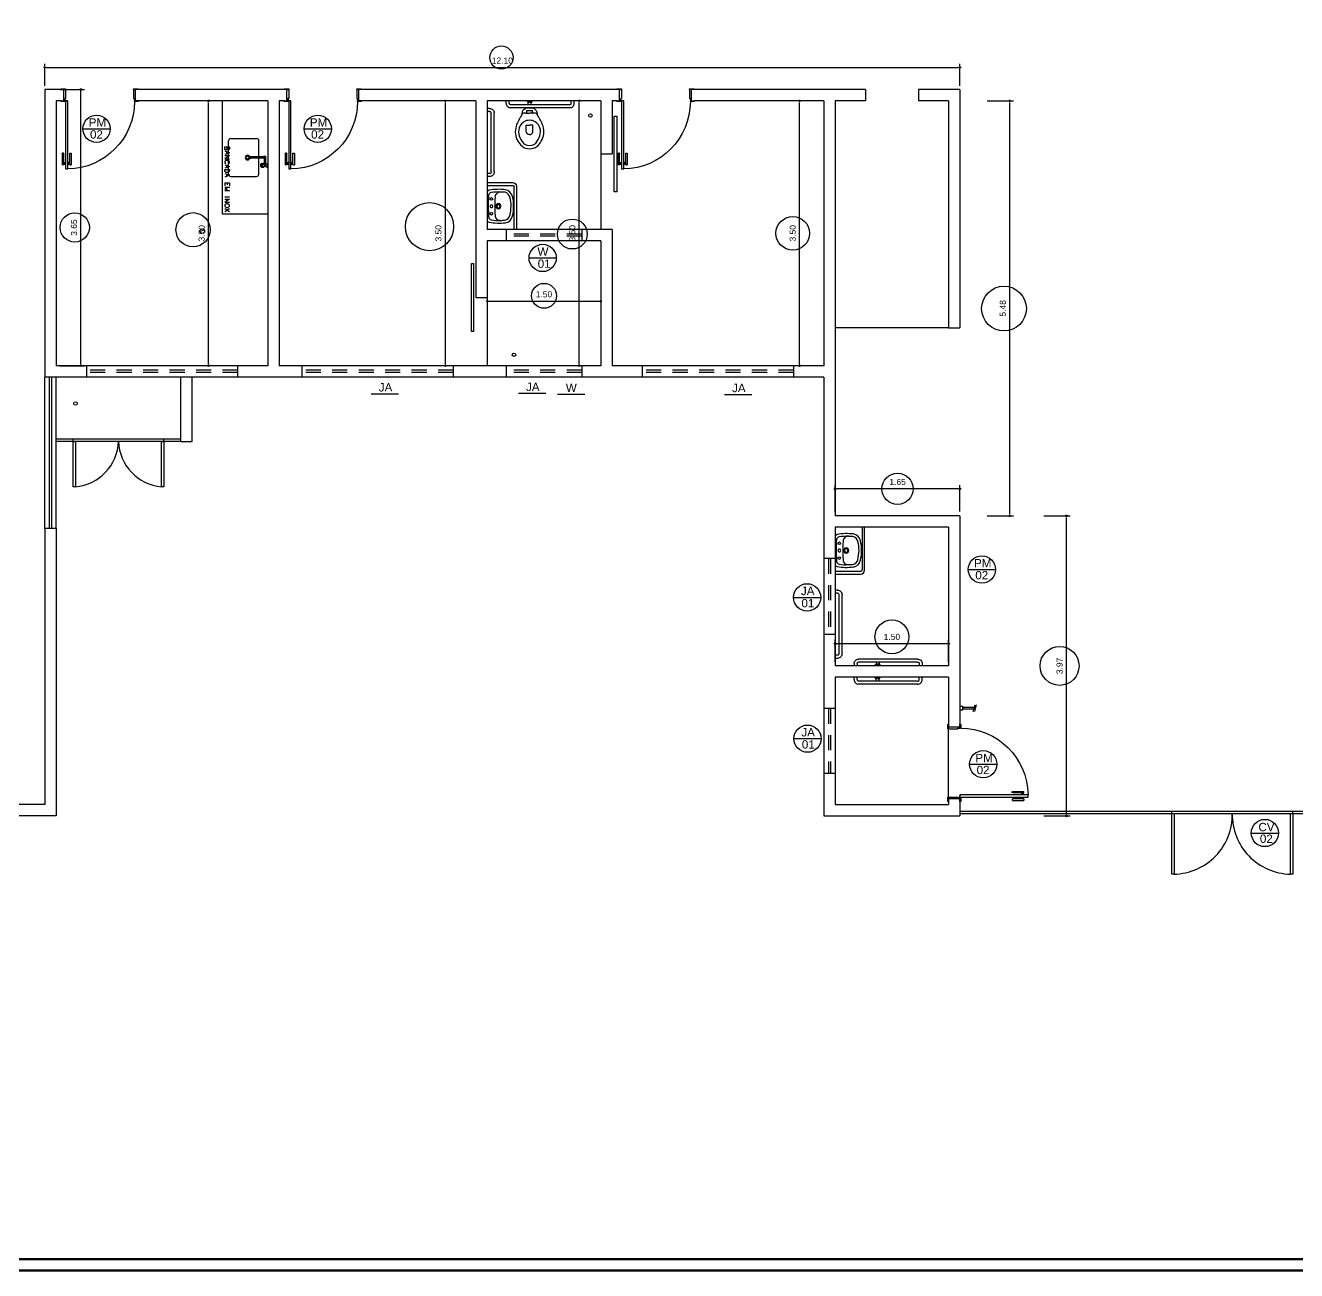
# Model space of a CAD drawing. Header units: millimetres. Extents: x 2125 to 3408, y 1171 to 1686.
# Drawn here: x 2140.07 to 2156.87, y 1437.1 to 1453.56 of the extents above; entities that cross this region are included whole.
import ezdxf
from ezdxf.enums import TextEntityAlignment as Align

# ---------------------------------------------------------------- set-up
doc = ezdxf.new("R2010")
doc.units = ezdxf.units.MM
doc.linetypes.add('CONTORNO_QUADRO_T', pattern=[0.35, 0.2, -0.15])
for name, color, linetype in [('APCOZ', 7, 'Continuous'), ('APCOZ-I', 251, 'Continuous'), ('at_Entity', 7, 'Continuous'), ('barras acess', 7, 'Continuous'), ('ESQUADRIA', 3, 'Continuous'), ('ESQUADRIAS', 7, 'Continuous'), ('Esquadrias portas', 7, 'Continuous'), ('Esquadrias_Portas', 2, 'Continuous'), ('JANELA2', 1, 'Continuous'), ('Layout_Equipamentos', 7, 'Continuous'), ('PAREDE', 4, 'Continuous'), ('SAN', 7, 'Continuous'), ('soleira piso', 7, 'Continuous'), ('TEXTO01', 7, 'Continuous'), ('TEXTO04', 6, 'Continuous')]:
    doc.layers.add(name, color=color, linetype=linetype)
doc.styles.add('ROMANS', font='arial.ttf')
doc.styles.get("Standard").update_dxf_attribs({"font": 'arial.ttf'})
doc.styles.add('TEXTO1', font='swissko.ttf', dxfattribs={"width": 0.6, "height": 0.1})
doc.dimstyles.new('ESCALA 50', dxfattribs={"dimtxt": 0.08, "dimasz": 0.02, "dimexe": 0.05, "dimexo": 0.05, "dimgap": 0.05, "dimtad": 1, "dimlfac": -10, "dimzin": 1, "dimdsep": 46, "dimtxsty": 'ROMANS', "dimblk1": 'PPC', "dimblk2": 'PPC', "dimsah": 1, "dimcen": 0.02, "dimclrd": 7, "dimclre": 7, "dimclrt": 3, "dimadec": 0, "dimazin": 0, "dimtfac": 1, "dimtix": 1, "dimtmove": 1, "dimatfit": 3, "dimldrblk": 'PPC', "dimfxl": 0, "dimtolj": 1, "dimtzin": 12, "dimarcsym": 0})

# ---------------------------------------------------------------- blocks, each defined once
blk = doc.blocks.new('P90_02')
at = {"layer": 'ESQUADRIAS', "color": 3, "linetype": 'Continuous'}
for p, q in [((-0.02, 0.77), (-0.02, 0.921)), ((0, 0.921), (0, 0.77)), ((0.023, 0.88), (0.023, 0.92)), ((0.057, 0.88), (0.057, 0.92)), ((0.08, 0.921), (0.08, 0.77)), ((0.1, 0.77), (0.1, 0.921)), ((-0.003, 0.767), (-0.017, 0.767)), ((0.083, 0.767), (0.097, 0.767))]:
    blk.add_line(p, q, dxfattribs=at)
at = {"layer": 'ESQUADRIAS', "color": 3}
for p, q in [((0, 0.921), (-0.02, 0.921)), ((0, 0.91), (0.023, 0.91)), ((0, 0.9), (0.023, 0.9)), ((0, 0.89), (0.023, 0.89)), ((0.023, 0.92), (0.025, 0.92)), ((0.023, 0.88), (0.025, 0.88)), ((0.057, 0.92), (0.055, 0.92)), ((0.057, 0.88), (0.055, 0.88)), ((0.08, 0.91), (0.057, 0.91)), ((0.08, 0.9), (0.057, 0.9)), ((0.08, 0.89), (0.057, 0.89)), ((0.08, 0.921), (0.1, 0.921))]:
    blk.add_line(p, q, dxfattribs=at)
at = {"layer": 'ESQUADRIAS', "color": 2}
for p, q in [((0.025, 0.075), (0.025, 0.975)), ((0.025, 0.975), (0.055, 0.975)), ((0.055, 0.975), (0.055, 0.075)), ((0.055, 0.075), (0.025, 0.075))]:
    blk.add_line(p, q, dxfattribs=at)
at = {"layer": 'ESQUADRIAS'}
for p, q in [((0.016, 0.059), (0.016, 0.062)), ((0.032, 0.074), (0.029, 0.074))]:
    blk.add_line(p, q, dxfattribs=at)
at = {"layer": 'ESQUADRIAS', "color": 3}
for points in [[(0.015, 0.085), (-0.035, 0.085), (-0.035, 0.075), (0.015, 0.075)], [(0.985, 0.085), (0.935, 0.085), (0.935, 0.075), (0.985, 0.075)], [(0.025, -0.075), (0, -0.075), (-0.035, -0.075), (-0.035, -0.085), (0.025, -0.085)], [(0.985, -0.075), (0.925, -0.075), (0.925, -0.085), (0.985, -0.085)]]:
    blk.add_lwpolyline(points, close=True, dxfattribs=at)
at = {"layer": 'ESQUADRIAS', "color": 2}
for points in [[(0.025, 0.045), (0.015, 0.045), (0.015, 0.075), (0, 0.075), (0, -0.075), (0.025, -0.075)], [(0.925, 0.045), (0.935, 0.045), (0.935, 0.075), (0.95, 0.075), (0.95, -0.075), (0.925, -0.075)]]:
    blk.add_lwpolyline(points, close=True, dxfattribs=at)
at = {"layer": 'ESQUADRIAS', "color": 1}
for points in [[(0.016, 0.071, -0.236068), (0.015, 0.073), (0.015, 0.07), (0.015, 0.05), (0.016, 0.05)], [(0.02, 0.074, 0.236068), (0.017, 0.075), (0.02, 0.075), (0.04, 0.075), (0.04, 0.074)]]:
    blk.add_lwpolyline(points, format="xyb", close=True, dxfattribs=at)
at = {"layer": 'ESQUADRIAS'}
for points in [[(0.017, 0.063), (0.016, 0.062), (0.016, 0.062)], [(0.017, 0.058), (0.016, 0.059), (0.016, 0.059)], [(0.017, 0.06), (0.017, 0.06), (0.017, 0.058), (0.017, 0.058), (0.017, 0.063), (0.017, 0.063), (0.017, 0.06), (0.017, 0.06)], [(0.028, 0.073), (0.029, 0.074), (0.029, 0.074)], [(0.03, 0.073), (0.03, 0.073), (0.033, 0.073), (0.033, 0.073), (0.028, 0.073), (0.028, 0.073), (0.03, 0.073), (0.03, 0.073)], [(0.033, 0.073), (0.032, 0.074), (0.032, 0.074)]]:
    blk.add_lwpolyline(points, dxfattribs=at)
at = {"layer": 'ESQUADRIAS', "color": 1}
blk.add_circle((0.017, 0.073), 0.0025, dxfattribs=at)
at = {"layer": 'ESQUADRIAS'}
blk.add_arc((0.043, 0.083), 0.892, 0.1295, 89.2231, dxfattribs=at)
at = {"layer": 'ESQUADRIAS', "color": 3, "linetype": 'Continuous'}
for centre, start, end in [((-0.017, 0.77), 180, 260.5377), ((-0.003, 0.77), 260.5377, 360), ((0.083, 0.77), 180, 279.4623), ((0.097, 0.77), 279.4623, 0)]:
    blk.add_arc(centre, 0.003, start, end, dxfattribs=at)
blk = doc.blocks.new('new block5')
at = {"layer": 'barras acess', "color": 0}
for p, q in [((-0.391, 0.04), (0.391, 0.04)), ((-0.391, 0), (0.391, 0)), ((-0.452, -0.02), (-0.452, -0.051)), ((-0.412, -0.02), (-0.412, -0.051)), ((0.408, -0.02), (0.408, -0.051)), ((0.448, -0.02), (0.448, -0.051))]:
    blk.add_line(p, q, dxfattribs=at)
for centre, radius, start, end in [((-0.392, -0.02), 0.06, 88.8662, 180.134), ((-0.392, -0.02), 0.0201, 87.1138, 179.9486), ((0.39, -0.018), 0.0579, 357.6185, 90.9862), ((0.39, -0.018), 0.0181, 353.5362, 89.508)]:
    blk.add_arc(centre, radius, start, end, dxfattribs=at)
blk = doc.blocks.new('new block6')
at = {"layer": 'at_Entity', "color": 0}
for p, q in [((-0.032, -0.011), (-0.032, 0)), ((0.03, -0.008), (0.03, 0)), ((0.03, -0.008), (-0.032, -0.008)), ((-0.021, -0.051), (-0.021, -0.021)), ((0.019, -0.021), (-0.021, -0.021)), ((0.019, -0.051), (0.019, -0.021))]:
    blk.add_line(p, q, dxfattribs=at)
for centre, radius, start, end in [((-0.018, -0.008), 0.0136, 186.9665, 257.5809), ((0.016, -0.008), 0.0138, 280.9359, 356.4443)]:
    blk.add_arc(centre, radius, start, end, dxfattribs=at)
blk = doc.blocks.new('new block7')
at = {"layer": 'Layout_Equipamentos'}
for p, q in [((0, 0.051), (0.032, 0.051)), ((0.032, 0), (0, 0)), ((0.032, 0.051), (0.032, 0)), ((0.032, 0.04), (0.212, 0.04)), ((0.205, 0.011), (0.032, 0.011)), ((0.176, -0.019), (0.199, 0.07)), ((0.197, -0.019), (0.22, 0.07))]:
    blk.add_line(p, q, dxfattribs=at)
blk = doc.blocks.new('P-9-S')
at = {"layer": 'SAN'}
for points in [[(0.045, -0.13), (0.08, -0.13, -0.269143), (0.098, -0.14), (0.099, -0.143, 0.044891), (0.1, -0.143), (0.12, -0.18, -0.036783), (0.132, -0.2, -0.0196), (0.153, -0.24, -0.056836), (0.178, -0.3, -0.089116), (0.188, -0.4, -0.095425), (0.155, -0.5, -0.091656), (0.1, -0.566, -0.16072), (0, -0.6, -0.16072), (-0.1, -0.566, -0.091656), (-0.155, -0.5, -0.095425), (-0.188, -0.4, -0.089116), (-0.178, -0.3, -0.056836), (-0.153, -0.24, -0.0196), (-0.132, -0.2, -0.036783), (-0.12, -0.18), (-0.1, -0.143, 0.044891), (-0.099, -0.143), (-0.098, -0.14, -0.269143), (-0.08, -0.13), (-0.045, -0.13)], [(0.099, -0.143, -0.047116), (0.099, -0.142), (0.095, -0.113, 0.305161), (0.04, -0.06, 0.049506), (0, -0.056, 0.049506), (-0.04, -0.06, 0.305161), (-0.095, -0.113), (-0.099, -0.142, -0.047116), (-0.099, -0.143)], [(0.045, -0.13, -0.414214), (0.035, -0.12), (0.035, -0.107, -0.226163), (0.038, -0.102, 0.733322), (0.035, -0.095), (0, -0.095), (-0.035, -0.095, 0.733322), (-0.038, -0.102, -0.226163), (-0.035, -0.107), (-0.035, -0.12, -0.414214), (-0.045, -0.13)], [(0, -0.412, -0.394755), (-0.045, -0.368), (-0.045, -0.288), (0, -0.288)], [(0, -0.412, 0.394755), (0.045, -0.368), (0.045, -0.288), (0, -0.288)]]:
    blk.add_lwpolyline(points, format="xyb", dxfattribs=at)
for points in [[(-0.045, -0.13), (0, -0.13)], [(0.045, -0.13), (0, -0.13)]]:
    blk.add_lwpolyline(points, dxfattribs=at)
blk.add_lwpolyline([(-0.128, -0.3, -0.278895), (0, -0.222, -0.278895), (0.128, -0.3, -0.167831), (0.142, -0.4, -0.098952), (0.102, -0.5, -0.247323), (0, -0.557, -0.247323), (-0.102, -0.5, -0.098952), (-0.142, -0.4, -0.167831)], format="xyb", close=True, dxfattribs=at)
at = {"flags": 3}
blk.add_attdef('CODIGO', text='', height=0.024, dxfattribs=at).set_placement((0, 0), align=Align.MIDDLE)
blk = doc.blocks.new('new block8')
at = {"layer": 'at_Entity', "color": 0}
for p, q in [((0, 0), (-0.339, 0)), ((0, 0.04), (-0.337, 0.04))]:
    blk.add_line(p, q, dxfattribs=at)
at = {"layer": 'at_Entity', "color": 7}
for p, q in [((-0.387, -0.01), (-0.387, -0.58)), ((-0.356, -0.58), (-0.356, -0.017))]:
    blk.add_line(p, q, dxfattribs=at)
at = {"layer": 'at_Entity'}
blk.add_arc((-0.337, -0.01), 0.05, 90, 180, dxfattribs=at)
at = {"layer": 'at_Entity', "color": 7}
blk.add_arc((-0.338, -0.017), 0.0172, 91.789, 179.0886, dxfattribs=at)
blk = doc.blocks.new('new block12')
at = {"layer": 'at_Entity', "color": 0}
for p, q in [((-0.19, 0), (0, 0)), ((-0.114, 0.055), (-0.108, 0.066)), ((-0.108, 0.042), (-0.114, 0.055)), ((-0.108, 0.066), (-0.097, 0.072)), ((-0.097, 0.036), (-0.108, 0.042)), ((-0.097, 0.072), (-0.085, 0.066)), ((-0.085, 0.042), (-0.097, 0.036)), ((-0.085, 0.066), (-0.08, 0.055)), ((-0.08, 0.055), (-0.085, 0.042)), ((-0.063, 0), (0.125, 0)), ((0, 0), (0.193, 0)), ((0.083, 0.055), (0.087, 0.066)), ((0.087, 0.042), (0.083, 0.055)), ((0.087, 0.066), (0.099, 0.072)), ((0.099, 0.036), (0.087, 0.042)), ((0.099, 0.072), (0.11, 0.066)), ((0.11, 0.042), (0.099, 0.036)), ((0.11, 0.066), (0.116, 0.055)), ((0.116, 0.055), (0.11, 0.042))]:
    blk.add_line(p, q, dxfattribs=at)
for centre, radius, start, end in [((-0.012, -0.125), 0.474, 88.698, 104.4219), ((0.01, -0.125), 0.474, 75.6368, 91.3415), ((0.53, 0.153), 0.754, 173.4134, 189.6929), ((-0.104, 0.219), 0.117, 102.514, 169.9443), ((0.425, 0.149), 0.614, 177.3231, 189.2415), ((0.123, 0.188), 0.311, 171.3221, 181.8265), ((-0.117, 0.174), 0.0716, 176.6025, 219.5997), ((-0.102, 0.216), 0.0847, 102.9461, 167.2809), ((0.014, -0.261), 0.577, 91.3524, 103.5038), ((-0.001, 0.147), 0.0349, 90, 149.9929), ((-0.001, 0.147), 0.0222, 90, 180), ((-0.001, 0.147), 0.0349, 29.9968, 89.9993), ((-0.001, 0.147), 0.0222, 360, 90), ((-0.013, -0.257), 0.572, 76.4579, 88.6966), ((0.105, 0.222), 0.0784, 8.4194, 78.3837), ((0.108, 0.225), 0.111, 7.7196, 79.5925), ((0.108, 0.173), 0.0781, 324.6525, 2.8394), ((-0.262, 0.132), 0.45, 349.782, 5.7972), ((-0.133, 0.188), 0.319, 357.9946, 8.1696), ((-0.531, 0.154), 0.753, 350.2791, 6.5765), ((-0.165, 0.045), 0.0522, 200.5417, 238.93), ((-0.143, 0.057), 0.0385, 188.7558, 265.6127), ((-0.121, 0.171), 0.0667, 220.3438, 269.4487), ((-0.007, 1.728), 1.716, 265.3753, 270.2103), ((0.002, 1.574), 1.475, 265.1896, 269.9391), ((-0.001, 0.147), 0.0349, 150.0032, 209.9968), ((-0.001, 0.147), 0.0349, 209.9968, 269.9993), ((-0.001, 0.147), 0.0222, 180, 270), ((-0.001, 0.056), 0.018, 150.0128, 209.9872), ((-0.001, 0.056), 0.018, 90, 150.0398), ((-0.001, 0.056), 0.018, 210.0191, 270.0367), ((-0.001, 0.147), 0.0222, 270.0097, 360), ((-0.001, 0.147), 0.0349, 270, 329.9929), ((-0.001, 1.452), 1.353, 270.0208, 275.0951), ((-0.001, 0.056), 0.018, 30.0191, 90.0367), ((-0.001, 0.056), 0.018, 270, 330.0398), ((-0.001, 1.892), 1.879, 270, 274.4144), ((-0.001, 0.056), 0.018, 330.0128, 29.9872), ((-0.001, 0.147), 0.0349, 330.0032, 29.9968), ((0.123, 0.168), 0.0631, 266.7732, 320.7547), ((0.141, 0.059), 0.0402, 273.114, 350.3928), ((0.174, 0.034), 0.0386, 297.8673, 348.5693)]:
    blk.add_arc(centre, radius, start, end, dxfattribs=at)
blk = doc.blocks.new('new block17')
at = {"layer": 'APCOZ'}
for p, q in [((0.544, 0.759), (0.373, 0.759)), ((0.544, 0.739), (0.373, 0.739)), ((0.519, 0.672), (0.541, 0.672)), ((0.548, 0.735), (0.548, 0.67)), ((0.568, 0.735), (0.568, 0.665)), ((0.577, 0.665), (0.599, 0.676)), ((0.519, 0.622), (0.541, 0.622)), ((0.577, 0.63), (0.553, 0.63)), ((0.577, 0.665), (0.568, 0.665)), ((0.577, 0.63), (0.599, 0.619))]:
    blk.add_line(p, q, dxfattribs=at)
at = {"layer": 'APCOZ', "linetype": 'Continuous'}
for points in [[(0.519, 0.672, 0), (0.515, 0.672, 0), (0.512, 0.671, 0), (0.51, 0.668, 0), (0.507, 0.666, 0), (0.505, 0.662, 0), (0.503, 0.658, 0), (0.502, 0.654, 0), (0.502, 0.65, 0), (0.502, 0.645, 0), (0.502, 0.641, 0), (0.503, 0.636, 0), (0.505, 0.633, 0), (0.507, 0.629, 0), (0.51, 0.626, 0), (0.512, 0.624, 0), (0.515, 0.623, 0), (0.519, 0.622, 0)], [(0.548, 0.67, 0), (0.547, 0.671, 0), (0.545, 0.672, 0), (0.544, 0.672, 0), (0.542, 0.672, 0), (0.541, 0.672, 0)], [(0.541, 0.622, 0), (0.543, 0.623, 0), (0.546, 0.624, 0), (0.549, 0.625, 0), (0.551, 0.627, 0), (0.553, 0.63, 0)]]:
    blk.add_polyline3d(points, dxfattribs=at)
at = {"layer": 'APCOZ'}
for centre, radius, start, end in [((0.368, 0.749), 0.0112, 63.7208, 296.2792), ((0.558, 0.749), 0.0173, 125.4187, 144.5813), ((0.558, 0.749), 0.0173, 215.4187, 234.5813), ((0.558, 0.749), 0.0173, 54.5813, 125.4187), ((0.558, 0.749), 0.0173, 305.4187, 54.5813)]:
    blk.add_arc(centre, radius, start, end, dxfattribs=at)
at = {"layer": 'APCOZ-I'}
for p, q in [((0.373, 0.759), (0.368, 0.759)), ((0.373, 0.739), (0.368, 0.739)), ((0.562, 0.759), (0.544, 0.759)), ((0.562, 0.739), (0.544, 0.739)), ((0.533, 0.663), (0.554, 0.663)), ((0.533, 0.632), (0.554, 0.632)), ((0.568, 0.665), (0.553, 0.665)), ((0.577, 0.63), (0.577, 0.665))]:
    blk.add_line(p, q, dxfattribs=at)
at = {"layer": 'APCOZ-I', "linetype": 'Continuous'}
for points in [[(0.532, 0.664, 0), (0.53, 0.667, 0), (0.528, 0.669, 0), (0.525, 0.671, 0), (0.522, 0.672, 0), (0.519, 0.672, 0)], [(0.515, 0.628, 0), (0.518, 0.628, 0), (0.52, 0.63, 0), (0.522, 0.631, 0), (0.523, 0.634, 0), (0.525, 0.637, 0), (0.525, 0.641, 0), (0.526, 0.644, 0), (0.526, 0.648, 0), (0.526, 0.652, 0), (0.525, 0.656, 0), (0.524, 0.659, 0), (0.522, 0.662, 0), (0.521, 0.664, 0), (0.519, 0.666, 0), (0.517, 0.667, 0), (0.514, 0.667, 0), (0.512, 0.666, 0), (0.51, 0.664, 0), (0.509, 0.662, 0), (0.507, 0.659, 0), (0.506, 0.656, 0), (0.505, 0.652, 0), (0.505, 0.648, 0), (0.505, 0.644, 0), (0.505, 0.641, 0), (0.506, 0.637, 0), (0.508, 0.634, 0), (0.509, 0.631, 0), (0.511, 0.63, 0), (0.513, 0.628, 0), (0.515, 0.628, 0)], [(0.519, 0.622, 0), (0.522, 0.623, 0), (0.525, 0.624, 0), (0.527, 0.625, 0), (0.53, 0.628, 0), (0.532, 0.631, 0)], [(0.553, 0.665, 0), (0.552, 0.666, 0), (0.551, 0.667, 0), (0.55, 0.668, 0), (0.549, 0.669, 0), (0.548, 0.67, 0)], [(0.554, 0.664, 0), (0.554, 0.664, 0), (0.554, 0.664, 0), (0.554, 0.665, 0), (0.553, 0.665, 0), (0.553, 0.665, 0)], [(0.553, 0.63, 0), (0.553, 0.63, 0), (0.554, 0.63, 0), (0.554, 0.631, 0), (0.554, 0.631, 0), (0.554, 0.631, 0)]]:
    blk.add_polyline3d(points, dxfattribs=at)
at = {"layer": 'APCOZ-I'}
for centre, radius, start, end in [((0.368, 0.749), 0.01, 90, 270), ((0.435, 0.749), 0.0233, 334.5555, 25.4445), ((0.558, 0.749), 0.0173, 234.5813, 305.4187), ((0.558, 0.749), 0.0126, 232.2518, 127.7482), ((0.541, 0.749), 0.0233, 334.5555, 25.4445), ((0.874, 0.647), 0.279, 174.3752, 185.6248), ((0.562, 0.647), 0.0335, 153.9749, 206.0251), ((0.531, 0.663), 0.002, 333.9749, 32.1559), ((0.531, 0.632), 0.002, 327.8441, 26.0251), ((0.607, 0.647), 0.0549, 164.3139, 195.6861), ((0.552, 0.663), 0.002, 344.314, 31.5675), ((0.552, 0.632), 0.002, 328.4325, 15.6861), ((0.648, 0.647), 0.0816, 167.5382, 192.4618)]:
    blk.add_arc(centre, radius, start, end, dxfattribs=at)
at = {"layer": 'at_Entity', "color": 0}
for p, q in [((0, 0), (0, 1.498)), ((0.029, 0.864), (0.029, 0.891)), ((0.029, 0.891), (0.09, 0.891)), ((0.031, 0.855), (0.029, 0.864)), ((0.035, 0.851), (0.031, 0.855)), ((0.039, 0.849), (0.035, 0.851)), ((0.05, 0.849), (0.039, 0.849)), ((0.054, 0.851), (0.05, 0.849)), ((0.058, 0.855), (0.054, 0.851)), ((0.061, 0.864), (0.058, 0.855)), ((0.061, 0.864), (0.061, 0.891)), ((0.065, 0.855), (0.061, 0.864)), ((0.067, 0.851), (0.065, 0.855)), ((0.073, 0.849), (0.067, 0.851)), ((0.08, 0.849), (0.073, 0.849)), ((0.078, 0.529), (0.078, 0.969)), ((0.084, 0.851), (0.08, 0.849)), ((0.088, 0.855), (0.084, 0.851)), ((0.09, 0.864), (0.088, 0.855)), ((0.09, 0.891), (0.09, 0.864)), ((0.108, 0.999), (0.449, 0.999)), ((0.478, 0.759), (0.478, 0.969)), ((0.029, 0.836), (0.09, 0.813)), ((0.09, 0.813), (0.029, 0.79)), ((0.029, 0.775), (0.09, 0.775)), ((0.09, 0.775), (0.029, 0.733)), ((0.029, 0.733), (0.09, 0.733)), ((0.031, 0.701), (0.029, 0.695)), ((0.029, 0.695), (0.029, 0.682)), ((0.029, 0.682), (0.031, 0.676)), ((0.037, 0.705), (0.031, 0.701)), ((0.031, 0.676), (0.037, 0.669)), ((0.044, 0.709), (0.037, 0.705)), ((0.052, 0.712), (0.044, 0.709)), ((0.05, 0.828), (0.05, 0.798)), ((0.067, 0.712), (0.052, 0.712)), ((0.075, 0.709), (0.067, 0.712)), ((0.082, 0.705), (0.075, 0.709)), ((0.088, 0.701), (0.082, 0.705)), ((0.082, 0.669), (0.088, 0.676)), ((0.09, 0.695), (0.088, 0.701)), ((0.088, 0.676), (0.09, 0.682)), ((0.09, 0.682), (0.09, 0.695)), ((0.478, 0.529), (0.478, 0.739)), ((0.029, 0.654), (0.09, 0.631)), ((0.09, 0.631), (0.029, 0.608)), ((0.029, 0.593), (0.09, 0.593)), ((0.029, 0.572), (0.029, 0.593)), ((0.031, 0.563), (0.029, 0.572)), ((0.029, 0.54), (0.09, 0.515)), ((0.09, 0.515), (0.029, 0.491)), ((0.037, 0.557), (0.031, 0.563)), ((0.037, 0.669), (0.044, 0.667)), ((0.044, 0.555), (0.037, 0.557)), ((0.052, 0.551), (0.044, 0.555)), ((0.05, 0.646), (0.05, 0.616)), ((0.05, 0.53), (0.05, 0.5)), ((0.067, 0.551), (0.052, 0.551)), ((0.075, 0.555), (0.067, 0.551)), ((0.075, 0.667), (0.082, 0.669)), ((0.082, 0.557), (0.075, 0.555)), ((0.088, 0.563), (0.082, 0.557)), ((0.09, 0.572), (0.088, 0.563)), ((0.09, 0.593), (0.09, 0.572)), ((0.029, 0.415), (0.09, 0.415)), ((0.029, 0.415), (0.029, 0.375)), ((0.029, 0.358), (0.09, 0.358)), ((0.09, 0.358), (0.029, 0.335)), ((0.061, 0.415), (0.061, 0.39)), ((0.09, 0.415), (0.09, 0.375)), ((0.108, 0.499), (0.449, 0.499)), ((0.029, 0.335), (0.09, 0.31)), ((0.09, 0.31), (0.029, 0.31)), ((0.09, 0.225), (0.029, 0.225)), ((0.029, 0.199), (0.09, 0.199)), ((0.09, 0.199), (0.029, 0.159)), ((0.599, 0), (0, 0)), ((0.029, 0.159), (0.09, 0.159)), ((0.031, 0.125), (0.029, 0.119)), ((0.029, 0.119), (0.029, 0.108)), ((0.029, 0.108), (0.031, 0.102)), ((0.09, 0.073), (0.029, 0.03)), ((0.09, 0.03), (0.029, 0.073)), ((0.037, 0.132), (0.031, 0.125)), ((0.031, 0.102), (0.037, 0.096)), ((0.044, 0.134), (0.037, 0.132)), ((0.037, 0.096), (0.044, 0.094)), ((0.052, 0.138), (0.044, 0.134)), ((0.044, 0.094), (0.052, 0.089)), ((0.067, 0.138), (0.052, 0.138)), ((0.052, 0.089), (0.067, 0.089)), ((0.075, 0.134), (0.067, 0.138)), ((0.067, 0.089), (0.075, 0.094)), ((0.082, 0.132), (0.075, 0.134)), ((0.075, 0.094), (0.082, 0.096)), ((0.088, 0.125), (0.082, 0.132)), ((0.082, 0.096), (0.088, 0.102)), ((0.09, 0.119), (0.088, 0.125)), ((0.088, 0.102), (0.09, 0.108)), ((0.09, 0.108), (0.09, 0.119))]:
    blk.add_line(p, q, dxfattribs=at)
for centre, radius, start, end in [((0.107, 0.97), 0.0289, 88.5161, 181.4839), ((0.451, 0.972), 0.0273, 354.9724, 95.0276), ((0.329, 0.748), 0.0307, 90, 180), ((0.329, 0.748), 0.0307, 180, 270), ((0.329, 0.748), 0.018, 90, 180), ((0.329, 0.748), 0.018, 180, 270), ((0.329, 0.748), 0.0307, 360, 90), ((0.329, 0.748), 0.018, 360, 90), ((0.329, 0.748), 0.018, 270, 0), ((0.329, 0.748), 0.0307, 270, 0), ((0.107, 0.528), 0.0289, 178.5159, 271.4841), ((0.448, 0.53), 0.0307, 270, 0)]:
    blk.add_arc(centre, radius, start, end, dxfattribs=at)
blk = doc.blocks.new('PPC')
at = {"color": 2}
blk.add_circle((0, 0), 0.5, dxfattribs=at)
blk = doc.blocks.new('*D1369')
at = {"color": 7, "lineweight": -2, "transparency": 16777216}
for p, q in [((2153.532, 1447.077), (2153.882, 1447.077)), ((2153.832, 1443.131), (2153.832, 1447.057)), ((2153.532, 1443.111), (2153.882, 1443.111))]:
    blk.add_line(p, q, dxfattribs=at)
at = {"layer": 'DEFPOINTS', "color": 0, "transparency": 16777216}
for p in [(2152.424, 1447.077), (2153.832, 1447.077), (2152.424, 1443.111)]:
    blk.add_point(p, dxfattribs=at)
at = {"color": 7, "lineweight": -2, "transparency": 16777216, "xscale": 0.02, "yscale": 0.02, "zscale": 0.02}
for p, rotation in [((2153.832, 1447.077), 90), ((2153.832, 1443.111), 270)]:
    blk.add_blockref('PPC', p, dxfattribs=dict(at, rotation=rotation))
at = {"color": 3, "transparency": 16777216, "insert": (2153.741, 1445.094), "char_height": 0.08, "attachment_point": 5, "rotation": 90, "style": 'ROMANS'}
blk.add_mtext('\\A1;3.97', dxfattribs=at)
blk = doc.blocks.new('*D1370')
at = {"color": 7, "lineweight": -2, "transparency": 16777216}
for p, q in [((2150.774, 1447.133), (2150.774, 1447.483)), ((2152.404, 1447.433), (2150.794, 1447.433)), ((2152.424, 1447.133), (2152.424, 1447.483))]:
    blk.add_line(p, q, dxfattribs=at)
at = {"layer": 'DEFPOINTS', "color": 0, "transparency": 16777216}
for p in [(2150.774, 1447.433), (2150.774, 1447.077), (2152.424, 1447.077)]:
    blk.add_point(p, dxfattribs=at)
at = {"color": 7, "lineweight": -2, "transparency": 16777216, "xscale": 0.02, "yscale": 0.02, "zscale": 0.02, "rotation": 180}
blk.add_blockref('PPC', (2150.774, 1447.433), dxfattribs=at)
at = {"color": 7, "lineweight": -2, "transparency": 16777216, "xscale": 0.02, "yscale": 0.02, "zscale": 0.02}
blk.add_blockref('PPC', (2152.424, 1447.433), dxfattribs=at)
at = {"color": 3, "transparency": 16777216, "insert": (2151.599, 1447.524), "char_height": 0.08, "attachment_point": 5, "style": 'ROMANS'}
blk.add_mtext('\\A1;1.65', dxfattribs=at)
blk = doc.blocks.new('*D1371')
at = {"color": 7, "lineweight": -2, "transparency": 16777216}
for p, q in [((2152.782, 1452.561), (2153.132, 1452.561)), ((2153.082, 1447.097), (2153.082, 1452.541)), ((2152.782, 1447.077), (2153.132, 1447.077))]:
    blk.add_line(p, q, dxfattribs=at)
at = {"layer": 'DEFPOINTS', "color": 0, "transparency": 16777216}
for p in [(2150.774, 1452.561), (2153.082, 1452.561), (2150.774, 1447.077)]:
    blk.add_point(p, dxfattribs=at)
at = {"color": 7, "lineweight": -2, "transparency": 16777216, "xscale": 0.02, "yscale": 0.02, "zscale": 0.02}
for p, rotation in [((2153.082, 1452.561), 90), ((2153.082, 1447.077), 270)]:
    blk.add_blockref('PPC', p, dxfattribs=dict(at, rotation=rotation))
at = {"color": 3, "transparency": 16777216, "insert": (2152.991, 1449.819), "char_height": 0.08, "attachment_point": 5, "rotation": 90, "style": 'ROMANS'}
blk.add_mtext('\\A1;5.48', dxfattribs=at)
blk = doc.blocks.new('*D1401')
at = {"color": 7, "lineweight": -2, "transparency": 16777216}
for p, q in [((2140.524, 1452.711), (2140.851, 1452.711)), ((2140.801, 1449.081), (2140.801, 1452.691)), ((2140.524, 1449.061), (2140.851, 1449.061))]:
    blk.add_line(p, q, dxfattribs=at)
at = {"layer": 'DEFPOINTS', "color": 0, "transparency": 16777216}
for p in [(2140.474, 1452.711), (2140.801, 1452.711), (2140.474, 1449.061)]:
    blk.add_point(p, dxfattribs=at)
at = {"color": 7, "lineweight": -2, "transparency": 16777216, "xscale": 0.02, "yscale": 0.02, "zscale": 0.02}
for p, rotation in [((2140.801, 1452.711), 90), ((2140.801, 1449.061), 270)]:
    blk.add_blockref('PPC', p, dxfattribs=dict(at, rotation=rotation))
at = {"color": 3, "transparency": 16777216, "insert": (2140.711, 1450.886), "char_height": 0.08, "attachment_point": 5, "rotation": 90, "style": 'ROMANS'}
blk.add_mtext('\\A1;3.65', dxfattribs=at)
blk = doc.blocks.new('*D1402')
at = {"color": 7, "lineweight": -2, "transparency": 16777216}
for p, q in [((2142.789, 1452.561), (2142.439, 1452.561)), ((2142.489, 1449.081), (2142.489, 1452.541)), ((2142.789, 1449.061), (2142.439, 1449.061))]:
    blk.add_line(p, q, dxfattribs=at)
at = {"layer": 'DEFPOINTS', "color": 0, "transparency": 16777216}
for p in [(2142.489, 1452.561), (2143.274, 1452.561), (2143.274, 1449.061)]:
    blk.add_point(p, dxfattribs=at)
at = {"color": 7, "lineweight": -2, "transparency": 16777216, "xscale": 0.02, "yscale": 0.02, "zscale": 0.02}
for p, rotation in [((2142.489, 1452.561), 90), ((2142.489, 1449.061), 270)]:
    blk.add_blockref('PPC', p, dxfattribs=dict(at, rotation=rotation))
at = {"color": 3, "transparency": 16777216, "insert": (2142.398, 1450.811), "char_height": 0.08, "attachment_point": 5, "rotation": 90, "style": 'ROMANS'}
blk.add_mtext('\\A1;3.50', dxfattribs=at)
blk = doc.blocks.new('*D1403')
at = {"color": 7, "lineweight": -2, "transparency": 16777216}
for p, q in [((2145.92, 1452.561), (2145.57, 1452.561)), ((2145.62, 1449.081), (2145.62, 1452.541)), ((2145.92, 1449.061), (2145.57, 1449.061))]:
    blk.add_line(p, q, dxfattribs=at)
at = {"layer": 'DEFPOINTS', "color": 0, "transparency": 16777216}
for p in [(2145.62, 1452.561), (2146.174, 1452.561), (2146.174, 1449.061)]:
    blk.add_point(p, dxfattribs=at)
at = {"color": 7, "lineweight": -2, "transparency": 16777216, "xscale": 0.02, "yscale": 0.02, "zscale": 0.02}
for p, rotation in [((2145.62, 1452.561), 90), ((2145.62, 1449.061), 270)]:
    blk.add_blockref('PPC', p, dxfattribs=dict(at, rotation=rotation))
at = {"color": 3, "transparency": 16777216, "insert": (2145.529, 1450.811), "char_height": 0.08, "attachment_point": 5, "rotation": 90, "style": 'ROMANS'}
blk.add_mtext('\\A1;3.50', dxfattribs=at)
blk = doc.blocks.new('*D1404')
at = {"color": 7, "lineweight": -2, "transparency": 16777216}
for p, q in [((2147.624, 1452.561), (2147.34, 1452.561)), ((2147.39, 1449.081), (2147.39, 1452.541)), ((2147.624, 1449.061), (2147.34, 1449.061))]:
    blk.add_line(p, q, dxfattribs=at)
at = {"layer": 'DEFPOINTS', "color": 0, "transparency": 16777216}
for p in [(2147.39, 1452.561), (2147.674, 1452.561), (2147.674, 1449.061)]:
    blk.add_point(p, dxfattribs=at)
at = {"color": 7, "lineweight": -2, "transparency": 16777216, "xscale": 0.02, "yscale": 0.02, "zscale": 0.02}
for p, rotation in [((2147.39, 1452.561), 90), ((2147.39, 1449.061), 270)]:
    blk.add_blockref('PPC', p, dxfattribs=dict(at, rotation=rotation))
at = {"color": 3, "transparency": 16777216, "insert": (2147.299, 1450.811), "char_height": 0.08, "attachment_point": 5, "rotation": 90, "style": 'ROMANS'}
blk.add_mtext('\\A1;3.50', dxfattribs=at)
blk = doc.blocks.new('*D1405')
at = {"color": 7, "lineweight": -2, "transparency": 16777216}
for p, q in [((2150.574, 1452.561), (2150.254, 1452.561)), ((2150.304, 1449.081), (2150.304, 1452.541)), ((2150.574, 1449.061), (2150.254, 1449.061))]:
    blk.add_line(p, q, dxfattribs=at)
at = {"layer": 'DEFPOINTS', "color": 0, "transparency": 16777216}
for p in [(2150.304, 1452.561), (2150.624, 1452.561), (2150.624, 1449.061)]:
    blk.add_point(p, dxfattribs=at)
at = {"color": 7, "lineweight": -2, "transparency": 16777216, "xscale": 0.02, "yscale": 0.02, "zscale": 0.02}
for p, rotation in [((2150.304, 1452.561), 90), ((2150.304, 1449.061), 270)]:
    blk.add_blockref('PPC', p, dxfattribs=dict(at, rotation=rotation))
at = {"color": 3, "transparency": 16777216, "insert": (2150.213, 1450.811), "char_height": 0.08, "attachment_point": 5, "rotation": 90, "style": 'ROMANS'}
blk.add_mtext('\\A1;3.50', dxfattribs=at)
blk = doc.blocks.new('*D1406')
at = {"color": 7, "lineweight": -2, "transparency": 16777216}
for p, q in [((2140.324, 1452.761), (2140.324, 1453.052)), ((2152.424, 1452.761), (2152.424, 1453.052)), ((2140.344, 1453.002), (2152.404, 1453.002))]:
    blk.add_line(p, q, dxfattribs=at)
at = {"layer": 'DEFPOINTS', "color": 0, "transparency": 16777216}
for p in [(2152.424, 1453.002), (2140.324, 1452.711), (2152.424, 1452.711)]:
    blk.add_point(p, dxfattribs=at)
at = {"color": 7, "lineweight": -2, "transparency": 16777216, "xscale": 0.02, "yscale": 0.02, "zscale": 0.02, "rotation": 180}
blk.add_blockref('PPC', (2140.324, 1453.002), dxfattribs=at)
at = {"color": 7, "lineweight": -2, "transparency": 16777216, "xscale": 0.02, "yscale": 0.02, "zscale": 0.02}
blk.add_blockref('PPC', (2152.424, 1453.002), dxfattribs=at)
at = {"color": 3, "transparency": 16777216, "insert": (2146.374, 1453.093), "char_height": 0.08, "attachment_point": 5, "style": 'ROMANS'}
blk.add_mtext('\\A1;12.10', dxfattribs=at)
blk = doc.blocks.new('*D1407')
at = {"color": 7, "lineweight": -2, "transparency": 16777216}
for p, q in [((2150.774, 1445.144), (2150.774, 1445.437)), ((2152.254, 1445.387), (2150.794, 1445.387)), ((2152.274, 1445.144), (2152.274, 1445.437))]:
    blk.add_line(p, q, dxfattribs=at)
at = {"layer": 'DEFPOINTS', "color": 0, "transparency": 16777216}
for p in [(2150.774, 1445.387), (2150.774, 1445.094), (2152.274, 1445.094)]:
    blk.add_point(p, dxfattribs=at)
at = {"color": 7, "lineweight": -2, "transparency": 16777216, "xscale": 0.02, "yscale": 0.02, "zscale": 0.02, "rotation": 180}
blk.add_blockref('PPC', (2150.774, 1445.387), dxfattribs=at)
at = {"color": 7, "lineweight": -2, "transparency": 16777216, "xscale": 0.02, "yscale": 0.02, "zscale": 0.02}
blk.add_blockref('PPC', (2152.274, 1445.387), dxfattribs=at)
at = {"color": 3, "transparency": 16777216, "insert": (2151.524, 1445.477), "char_height": 0.08, "attachment_point": 5, "style": 'ROMANS'}
blk.add_mtext('\\A1;1.50', dxfattribs=at)
blk = doc.blocks.new('*D1416')
at = {"layer": 'DEFPOINTS', "color": 0, "transparency": 16777216}
for p in [(2146.174, 1450.711), (2147.674, 1450.711), (2147.674, 1449.913)]:
    blk.add_point(p, dxfattribs=at)
at = {"layer": 'TEXTO04', "color": 7, "lineweight": -2, "transparency": 16777216}
for p, q in [((2146.174, 1450.213), (2146.174, 1449.863)), ((2147.674, 1450.213), (2147.674, 1449.863)), ((2146.194, 1449.913), (2147.654, 1449.913))]:
    blk.add_line(p, q, dxfattribs=at)
at = {"layer": 'TEXTO04', "color": 7, "lineweight": -2, "transparency": 16777216, "xscale": 0.02, "yscale": 0.02, "zscale": 0.02, "rotation": 180}
blk.add_blockref('PPC', (2146.174, 1449.913), dxfattribs=at)
at = {"layer": 'TEXTO04', "color": 7, "lineweight": -2, "transparency": 16777216, "xscale": 0.02, "yscale": 0.02, "zscale": 0.02}
blk.add_blockref('PPC', (2147.674, 1449.913), dxfattribs=at)
at = {"layer": 'TEXTO04', "color": 3, "transparency": 16777216, "insert": (2146.924, 1450.004), "char_height": 0.08, "attachment_point": 5, "style": 'ROMANS'}
blk.add_mtext('\\A1;1.50', dxfattribs=at)

msp = doc.modelspace()

# ---------------------------------------------------------------- hatches: boundary and pattern name
at = {"layer": 'TEXTO01'}
h = msp.add_hatch(dxfattribs=at)
h.set_pattern_fill('ANGLE', color=256)
h.set_pattern_definition([(0, (-137.619, 569.762), (0, 6.985), [5.08, -1.905]), (90, (-137.619, 569.762), (-6.985, 4e-16), [5.08, -1.905])])
h.paths.add_polyline_path([(2147.561, 1452.3674, 1), (2147.5154, 1452.3674, 1)])
h = msp.add_hatch(dxfattribs=at)
h.set_pattern_fill('ANGLE', color=256)
h.set_pattern_definition([(0, (-138.63, 566.5996), (0, 6.985), [5.08, -1.905]), (90, (-138.63, 566.5996), (-6.985, 4e-16), [5.08, -1.905])])
h.paths.add_polyline_path([(2146.5504, 1449.2052, 1), (2146.5048, 1449.2052, 1)])
h = msp.add_hatch(dxfattribs=at)
h.set_pattern_fill('ANGLE', color=256)
h.set_pattern_definition([(0, (-144.428, 565.9554), (0, 6.985), [5.08, -1.905]), (90, (-144.428, 565.9554), (-6.985, 4e-16), [5.08, -1.905])])
h.paths.add_polyline_path([(2140.7525, 1448.5609, 1), (2140.7069, 1448.5609, 1)])

# ---------------------------------------------------------------- linework, layer by layer
for p, q in [((2152.2741, 1449.5605), (2150.7741, 1449.5605)), ((2142.1241, 1448.0905), (2140.4741, 1448.0905)), ((2142.1241, 1448.0605), (2140.4741, 1448.0605)), ((2152.4241, 1443.1721), (2159.6241, 1443.1721)), ((2152.4241, 1443.1421), (2159.6241, 1443.1421))]:
    msp.add_line(p, q)
at = {"lineweight": 50}
msp.add_lwpolyline([(2125.1992, 1464.2274), (2125.1992, 1437.1057), (2185.6413, 1437.1035), (2186.2644, 1460.9274), (2125.1992, 1464.2274)], dxfattribs=at)
msp.add_lwpolyline([(2125.3492, 1464.0691), (2125.3492, 1437.2557), (2185.4951, 1437.2535), (2186.1106, 1460.7855)], close=True, dxfattribs=at)
at = {"layer": 'ESQUADRIA', "linetype": 'CONTORNO_QUADRO_T'}
for p, q in [((2147.4241, 1450.8005), (2146.4241, 1450.8005)), ((2147.4241, 1450.7705), (2146.4241, 1450.7705)), ((2142.8741, 1449.0005), (2140.8741, 1449.0005)), ((2142.8741, 1448.9705), (2140.8741, 1448.9705)), ((2145.7241, 1449.0005), (2143.7241, 1449.0005)), ((2145.7241, 1448.9705), (2143.7241, 1448.9705)), ((2147.4241, 1449.0005), (2146.4241, 1449.0005)), ((2147.4241, 1448.9705), (2146.4241, 1448.9705)), ((2150.2241, 1449.0005), (2148.2241, 1449.0005)), ((2150.2241, 1448.9705), (2148.2241, 1448.9705)), ((2150.6841, 1446.5122), (2150.6841, 1445.5089)), ((2150.7141, 1446.5122), (2150.7141, 1445.5089)), ((2150.6841, 1444.5289), (2150.6841, 1443.6755)), ((2150.7141, 1444.5289), (2150.7141, 1443.6755))]:
    msp.add_line(p, q, dxfattribs=at)
at = {"layer": 'ESQUADRIA'}
for p, q in [((2140.3841, 1448.9105), (2140.3841, 1446.9105)), ((2140.4141, 1448.9105), (2140.4141, 1446.9105))]:
    msp.add_line(p, q, dxfattribs=at)
at = {"layer": 'Esquadrias portas'}
for centre, start, end in [((2140.6745, 1448.0832), 275.01546, 357.92214), ((2141.9237, 1448.0832), 182.07786, 264.98454)]:
    msp.add_arc(centre, 0.6251, start, end, dxfattribs=at)
at = {"layer": 'Esquadrias_Portas'}
for p, q in [((2140.6991, 1448.0605), (2140.6991, 1448.0905)), ((2141.8991, 1448.0605), (2141.8991, 1448.0905)), ((2155.2241, 1443.1421), (2155.2241, 1443.1721)), ((2156.8241, 1443.1421), (2156.8241, 1443.1721))]:
    msp.add_line(p, q, dxfattribs=at)
for points in [[(2147.8541, 1452.3605), (2147.8874, 1452.3605), (2147.8874, 1451.3605), (2147.8541, 1451.3605), (2147.8541, 1452.3605)], [(2145.9641, 1450.411), (2145.9941, 1450.411), (2145.9941, 1449.511), (2145.9641, 1449.511), (2145.9641, 1450.411)], [(2140.7291, 1448.0605), (2140.7291, 1447.4605), (2140.6991, 1447.4605), (2140.6991, 1448.0605), (2140.7291, 1448.0605)], [(2141.8991, 1448.0605), (2141.8991, 1447.4605), (2141.8691, 1447.4605), (2141.8691, 1448.0605), (2141.8991, 1448.0605)]]:
    msp.add_lwpolyline(points, dxfattribs=at)
for points in [[(2155.2241, 1443.1421), (2155.2541, 1443.1421), (2155.2541, 1442.3421), (2155.2241, 1442.3421)], [(2156.7941, 1443.1421), (2156.8241, 1443.1421), (2156.8241, 1442.3421), (2156.7941, 1442.3421)]]:
    msp.add_lwpolyline(points, close=True, dxfattribs=at)
at = {"layer": 'JANELA2'}
for p, q in [((2146.4241, 1450.8605), (2146.4241, 1450.7105)), ((2147.4241, 1450.8605), (2147.4241, 1450.7105)), ((2140.8741, 1449.0605), (2140.8741, 1448.9105)), ((2142.8741, 1449.0605), (2142.8741, 1448.9105)), ((2143.7241, 1449.0605), (2143.7241, 1448.9105)), ((2145.7241, 1449.0605), (2145.7241, 1448.9105)), ((2146.4241, 1449.0605), (2146.4241, 1448.9105)), ((2147.4241, 1449.0605), (2147.4241, 1448.9105)), ((2148.2241, 1449.0605), (2148.2241, 1448.9105)), ((2150.2241, 1449.0605), (2150.2241, 1448.9105)), ((2140.4741, 1448.9105), (2140.3241, 1448.9105)), ((2140.3241, 1446.9105), (2140.3241, 1448.9105)), ((2140.4741, 1446.9105), (2140.4741, 1448.9105)), ((2140.4741, 1446.9105), (2140.3241, 1446.9105)), ((2150.7741, 1446.5122), (2150.6241, 1446.5122)), ((2150.7741, 1445.5089), (2150.6241, 1445.5089)), ((2150.7741, 1444.5289), (2150.6241, 1444.5289)), ((2150.6241, 1443.6755), (2150.7741, 1443.6755))]:
    msp.add_line(p, q, dxfattribs=at)
at = {"layer": 'Layout_Equipamentos'}
msp.add_line((2155.2541, 1443.1421), (2156.7941, 1443.1421), dxfattribs=at)
for centre, start, end in [((2155.2402, 1443.1261), 271.01562, 1.17376), ((2156.808, 1443.1261), 178.82624, 268.98438)]:
    msp.add_arc(centre, 0.7841, start, end, dxfattribs=at)
at = {"layer": 'PAREDE', "linetype": 'Continuous'}
for p, q in [((2140.3241, 1452.7105), (2140.3241, 1448.9105)), ((2140.5391, 1452.7105), (2140.3241, 1452.7105)), ((2143.4891, 1452.7105), (2141.5241, 1452.7105)), ((2147.8891, 1452.7105), (2144.4741, 1452.7105)), ((2147.9491, 1452.7105), (2147.9241, 1452.7105)), ((2148.8741, 1452.7105), (2148.8491, 1452.7105)), ((2151.1741, 1452.7105), (2148.9091, 1452.7105)), ((2151.1741, 1452.7105), (2151.1741, 1452.5605)), ((2151.8741, 1452.7105), (2151.8741, 1452.5605)), ((2152.4241, 1452.7105), (2151.8741, 1452.7105)), ((2152.4241, 1452.7105), (2152.4241, 1449.5605)), ((2140.4741, 1452.5605), (2140.4741, 1449.0605)), ((2140.5391, 1452.5605), (2140.4741, 1452.5605)), ((2143.2741, 1452.5605), (2141.5241, 1452.5605)), ((2143.2741, 1452.5605), (2143.2741, 1449.0605)), ((2143.4241, 1452.5605), (2143.4241, 1449.0605)), ((2143.4891, 1452.5605), (2143.4241, 1452.5605)), ((2146.0241, 1452.5605), (2144.4741, 1452.5605)), ((2146.0241, 1452.5605), (2146.0241, 1449.9605)), ((2146.1741, 1452.5605), (2146.1741, 1450.8605)), ((2147.6741, 1452.5605), (2146.1741, 1452.5605)), ((2147.6741, 1452.5605), (2147.6741, 1451.8605)), ((2147.8241, 1452.5605), (2147.8241, 1451.8605)), ((2147.8891, 1452.5605), (2147.8241, 1452.5605)), ((2147.9791, 1452.5605), (2147.9241, 1452.5605)), ((2148.8741, 1452.5605), (2148.8591, 1452.5605)), ((2150.6241, 1452.5605), (2148.9091, 1452.5605)), ((2150.6241, 1452.5605), (2150.6241, 1449.0605)), ((2150.7741, 1452.5605), (2150.7741, 1447.0772)), ((2151.1741, 1452.5605), (2150.7741, 1452.5605)), ((2152.2741, 1452.5605), (2151.8741, 1452.5605)), ((2152.2741, 1452.5605), (2152.2741, 1449.5605)), ((2147.6741, 1451.8605), (2147.8241, 1451.8605)), ((2147.8241, 1450.8605), (2146.1741, 1450.8605)), ((2147.8241, 1450.8605), (2147.8241, 1449.0605)), ((2146.1741, 1450.7105), (2146.1741, 1449.9605)), ((2147.6741, 1450.7105), (2146.1741, 1450.7105)), ((2147.6741, 1450.7105), (2147.6741, 1449.0605)), ((2146.0241, 1449.9605), (2146.1741, 1449.9605)), ((2152.2741, 1449.5605), (2152.4241, 1449.5605)), ((2143.2741, 1449.0605), (2140.4741, 1449.0605)), ((2147.6741, 1449.0605), (2143.4241, 1449.0605)), ((2150.6241, 1449.0605), (2147.8241, 1449.0605)), ((2150.6241, 1448.9105), (2140.4741, 1448.9105)), ((2142.1241, 1448.0605), (2142.1241, 1448.9105)), ((2142.2741, 1448.0605), (2142.2741, 1448.9105)), ((2150.6241, 1448.9105), (2150.6241, 1443.1105)), ((2142.1241, 1448.0605), (2142.2741, 1448.0605)), ((2152.4241, 1447.0772), (2150.7741, 1447.0772)), ((2152.4241, 1447.0772), (2152.4241, 1446.8622)), ((2152.4241, 1447.0772), (2152.4241, 1444.3205)), ((2140.3241, 1446.9105), (2140.3241, 1443.2605)), ((2140.4741, 1446.9105), (2140.4741, 1443.1105)), ((2150.7741, 1446.9272), (2150.7741, 1445.0939)), ((2152.2741, 1446.9272), (2150.7741, 1446.9272)), ((2152.2741, 1446.9272), (2152.2741, 1446.8622)), ((2152.2741, 1446.9272), (2152.2741, 1445.0939)), ((2152.2741, 1445.0939), (2150.7741, 1445.0939)), ((2150.7741, 1444.9439), (2150.7741, 1443.2605)), ((2152.2741, 1444.9439), (2150.7741, 1444.9439)), ((2152.2741, 1444.9439), (2152.2741, 1444.3205)), ((2152.2741, 1443.3005), (2152.2741, 1443.2605)), ((2152.4241, 1443.3005), (2152.4241, 1443.1105)), ((2140.3241, 1443.2605), (2136.3241, 1443.2605)), ((2140.4741, 1443.1105), (2125.3492, 1443.1105))]:
    msp.add_line(p, q, dxfattribs=at)
at = {"layer": 'PAREDE'}
for p, q in [((2150.7741, 1443.2605), (2152.2741, 1443.2605)), ((2150.6241, 1443.1105), (2152.4241, 1443.1105))]:
    msp.add_line(p, q, dxfattribs=at)
at = {"layer": 'soleira piso'}
for p, q in [((2147.6741, 1451.8605), (2147.6741, 1450.8605)), ((2146.1741, 1449.9605), (2146.1741, 1449.0605)), ((2152.2741, 1443.3605), (2152.2741, 1444.2605))]:
    msp.add_line(p, q, dxfattribs=at)
at = {"layer": 'TEXTO01'}
for p, q in [((2140.8291, 1452.1922), (2141.1899, 1452.1922)), ((2143.7527, 1452.1922), (2144.1135, 1452.1922)), ((2146.7264, 1450.4844), (2147.0872, 1450.4844)), ((2144.6403, 1448.6906), (2145.0011, 1448.6906)), ((2146.5872, 1448.6963), (2146.9479, 1448.6963)), ((2147.1017, 1448.6847), (2147.4625, 1448.6847)), ((2149.3116, 1448.6818), (2149.6723, 1448.6818)), ((2152.5338, 1446.3683), (2152.8946, 1446.3683)), ((2150.2218, 1445.9995), (2150.5825, 1445.9995)), ((2150.2273, 1444.1323), (2150.5881, 1444.1323)), ((2152.5513, 1443.7938), (2152.912, 1443.7938)), ((2156.2754, 1442.8855), (2156.6361, 1442.8855))]:
    msp.add_line(p, q, dxfattribs=at)
for centre, radius in [((2141.0095, 1452.1922), 0.1804), ((2143.9331, 1452.1922), 0.1804), ((2147.5382, 1452.3674), 0.0228), ((2146.9068, 1450.4844), 0.1804), ((2146.5276, 1449.2052), 0.0228), ((2140.7297, 1448.5609), 0.0228), ((2152.7142, 1446.3683), 0.1804), ((2150.4022, 1445.9995), 0.1804), ((2150.4077, 1444.1323), 0.1804), ((2152.7317, 1443.7938), 0.1804), ((2156.4558, 1442.8855), 0.1804)]:
    msp.add_circle(centre, radius, dxfattribs=at)
at = {"layer": 'TEXTO04'}
for centre, radius in [((2146.3616, 1453.1331), 0.153), ((2145.4109, 1450.8987), 0.3186), ((2140.7203, 1450.8874), 0.1933), ((2142.2849, 1450.8571), 0.2261), ((2150.213, 1450.8105), 0.2223), ((2142.4065, 1450.839), 0.0298), ((2147.299, 1450.8005), 0.1974), ((2146.9249, 1449.9843), 0.1648), ((2153.0055, 1449.8156), 0.2959), ((2151.5991, 1447.4332), 0.2064), ((2151.5241, 1445.4774), 0.2238), ((2153.7409, 1445.0939), 0.2573)]:
    msp.add_circle(centre, radius, dxfattribs=at)

# ---------------------------------------------------------------- block references
at = {"layer": 'barras acess', "rotation": 180}
for p in [(2146.8724, 1452.5097), (2151.4724, 1444.8931)]:
    msp.add_blockref('new block5', p, dxfattribs=at)
at = {"layer": 'barras acess', "xscale": -1, "rotation": 270}
for p in [(2146.2249, 1452.0122), (2150.8249, 1445.6456)]:
    msp.add_blockref('new block5', p, dxfattribs=at)
at = {"layer": 'barras acess', "xscale": -1}
msp.add_blockref('new block5', (2151.4724, 1445.1447), dxfattribs=at)
at = {"layer": 'ESQUADRIAS', "xscale": -1}
for p, rotation in [((2140.5741, 1452.6355), 180), ((2143.5241, 1452.6355), 180), ((2147.9241, 1452.6355), 180), ((2152.3491, 1443.3355), 270)]:
    msp.add_blockref('P90_02', p, dxfattribs=dict(at, rotation=rotation))
at = {"layer": 'Layout_Equipamentos'}
for name, p in [('new block17', (2142.6753, 1451.0623)), ('new block6', (2146.7365, 1452.5605)), ('new block6', (2151.3365, 1444.9439)), ('new block7', (2152.4241, 1444.51))]:
    msp.add_blockref(name, p, dxfattribs=at)
at = {"layer": 'Layout_Equipamentos', "xscale": -1}
for name, p in [('P-9-S', (2146.7336, 1452.5265)), ('new block8', (2146.1741, 1451.4405))]:
    msp.add_blockref(name, p, dxfattribs=at)
at = {"layer": 'Layout_Equipamentos'}
for name, p, rotation in [('new block12', (2146.1741, 1451.1675), 270), ('new block12', (2150.7741, 1446.6179), 270), ('new block8', (2150.7741, 1446.3472), 180)]:
    msp.add_blockref(name, p, dxfattribs=dict(at, rotation=rotation))
at = {"layer": 'Layout_Equipamentos', "xscale": -1, "rotation": 180}
msp.add_blockref('new block6', (2151.3365, 1445.0939), dxfattribs=at)

# ---------------------------------------------------------------- texts
at = {"layer": 'TEXTO01', "ltscale": 0.0001, "char_height": 0.11, "width": 0.330365, "attachment_point": 1, "style": 'TEXTO1'}
for s, insert in [('{\\fSansSerif|b0|i0|c2|p2;\\W1;PM}', (2140.9048, 1452.3302)), ('{\\fSansSerif|b0|i0|c2|p2;\\W1;PM}', (2143.8284, 1452.3302)), ('{\\fSansSerif|b0|i0|c2|p2;\\W1;02}', (2140.9218, 1452.1717)), ('{\\fSansSerif|b0|i0|c2|p2;\\W1;02}', (2143.8455, 1452.1717)), ('{\\fSansSerif|b0|i0|c2|p2;\\W1;W}', (2146.8377, 1450.6239)), ('{\\fSansSerif|b0|i0|c2|p2;\\W1;01}', (2146.8408, 1450.4642)), ('{\\fSansSerif|b0|i0|c2|p2;\\W1;JA}', (2144.7396, 1448.8301)), ('{\\fSansSerif|b0|i0|c2|p2;\\W1;JA}', (2146.6864, 1448.8358)), ('{\\fSansSerif|b0|i0|c2|p2;\\W1;W}', (2147.2129, 1448.8242)), ('{\\fSansSerif|b0|i0|c2|p2;\\W1;JA}', (2149.4108, 1448.8213)), ('{\\fSansSerif|b0|i0|c2|p2;\\W1;PM}', (2152.6095, 1446.5063)), ('{\\fSansSerif|b0|i0|c2|p2;\\W1;02}', (2152.6266, 1446.3478)), ('{\\fSansSerif|b0|i0|c2|p2;\\W1;JA}', (2150.321, 1446.139)), ('{\\fSansSerif|b0|i0|c2|p2;\\W1;01}', (2150.3278, 1445.9783)), ('{\\fSansSerif|b0|i0|c2|p2;\\W1;JA}', (2150.3266, 1444.2718)), ('{\\fSansSerif|b0|i0|c2|p2;\\W1;01}', (2150.3333, 1444.1112)), ('{\\fSansSerif|b0|i0|c2|p2;\\W1;PM}', (2152.6269, 1443.9317)), ('{\\fSansSerif|b0|i0|c2|p2;\\W1;02}', (2152.644, 1443.7732)), ('{\\fSansSerif|b0|i0|c2|p2;\\W1;CV}', (2156.3692, 1443.0194)), ('{\\fSansSerif|b0|i0|c2|p2;\\W1;02}', (2156.3892, 1442.865))]:
    msp.add_mtext(s, dxfattribs=dict(at, insert=insert))

# ---------------------------------------------------------------- dimensions: what is measured, and where the dimension line sits
for base, p1, p2, picture, middle in [((2152.4241, 1453.0023), (2140.3241, 1452.7105), (2152.4241, 1452.7105), '*D1406', (2146.3741, 1453.0932)), ((2150.7741, 1447.4332), (2152.4241, 1447.0772), (2150.7741, 1447.0772), '*D1370', (2151.5991, 1447.524)), ((2150.7741, 1445.3865), (2152.2741, 1445.0939), (2150.7741, 1445.0939), '*D1407', (2151.5241, 1445.4774))]:
    dim = msp.add_linear_dim(base=base, p1=p1, p2=p2, dimstyle='ESCALA 50', override={"dimfxl": 0.3, "dimfxlon": 1})
    dim.commit()
    dim.dimension.update_dxf_attribs({"geometry": picture, "text_midpoint": middle})
for base, p1, p2, picture, middle in [((2140.8014, 1452.7105), (2140.4741, 1449.0605), (2140.4741, 1452.7105), '*D1401', (2140.7106, 1450.8855)), ((2142.4887, 1452.5605), (2143.2741, 1449.0605), (2143.2741, 1452.5605), '*D1402', (2142.3978, 1450.8105)), ((2145.6195, 1452.5605), (2146.1741, 1449.0605), (2146.1741, 1452.5605), '*D1403', (2145.5287, 1450.8105)), ((2147.39, 1452.5605), (2147.6741, 1449.0605), (2147.6741, 1452.5605), '*D1404', (2147.2991, 1450.8105)), ((2150.3039, 1452.5605), (2150.6241, 1449.0605), (2150.6241, 1452.5605), '*D1405', (2150.213, 1450.8105)), ((2153.082, 1452.5605), (2150.7741, 1447.0772), (2150.7741, 1452.5605), '*D1371', (2152.9912, 1449.8189)), ((2153.8318, 1447.0772), (2152.4241, 1443.1105), (2152.4241, 1447.0772), '*D1369', (2153.7409, 1445.0939))]:
    dim = msp.add_linear_dim(base=base, p1=p1, p2=p2, angle=90, dimstyle='ESCALA 50', override={"dimfxl": 0.3, "dimfxlon": 1})
    dim.commit()
    dim.dimension.update_dxf_attribs({"geometry": picture, "text_midpoint": middle})
at = {"layer": 'TEXTO04'}
dim = msp.add_linear_dim(base=(2147.6741, 1449.9135), p1=(2146.1741, 1450.7105), p2=(2147.6741, 1450.7105), dimstyle='ESCALA 50', override={"dimfxl": 0.3, "dimfxlon": 1}, dxfattribs=at)
dim.commit()
dim.dimension.update_dxf_attribs({"geometry": '*D1416', "text_midpoint": (2146.9241, 1450.0043)})

doc.saveas('drawing.dxf')
